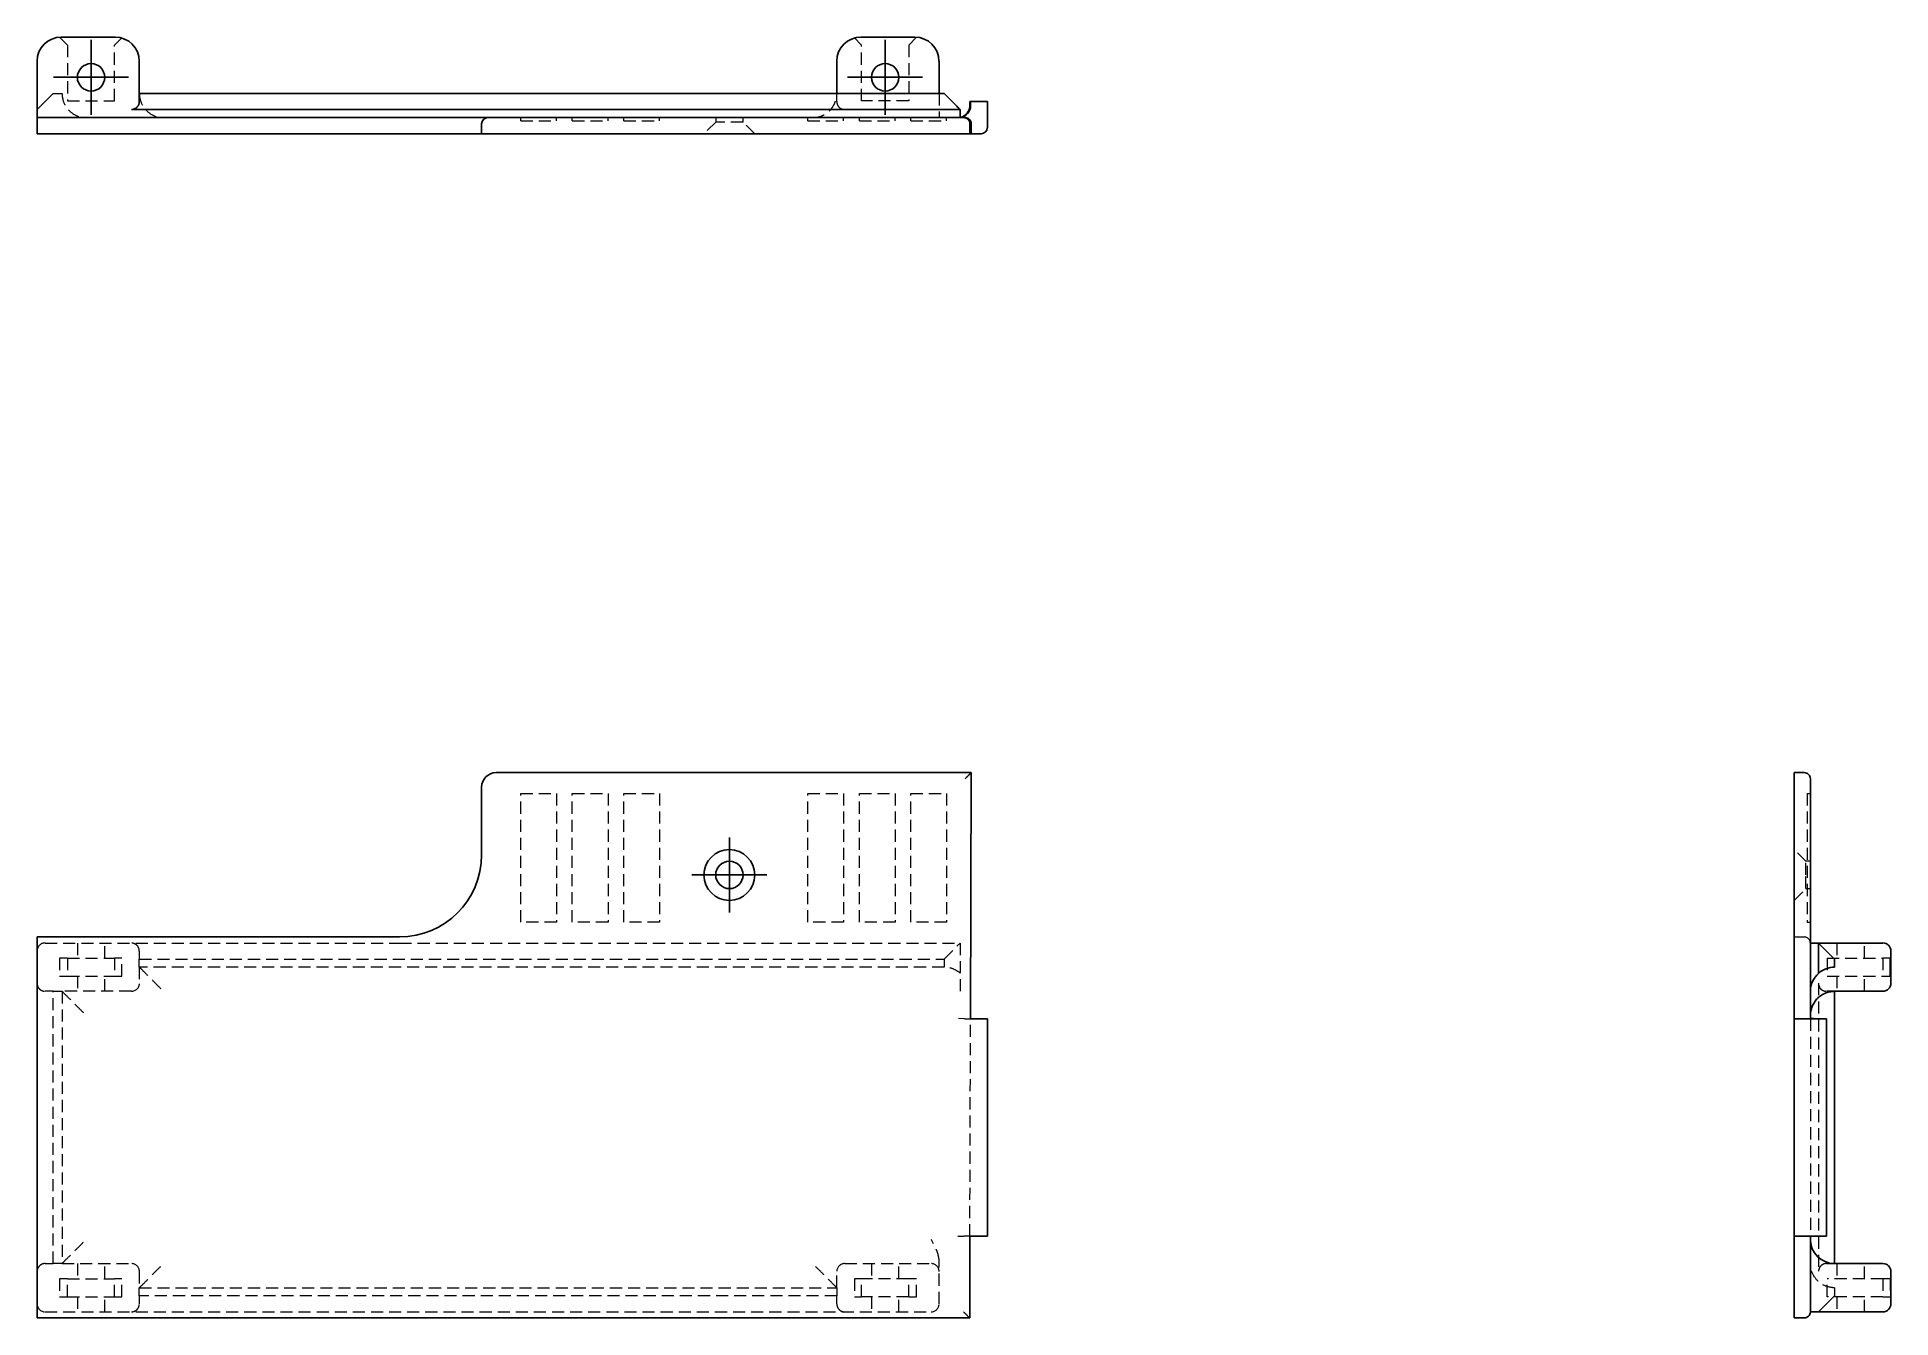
# Model space of a CAD drawing. Header units: millimetres. Extents: x 33 to 228, y 28 to 163.
import ezdxf

# ---------------------------------------------------------------- set-up
doc = ezdxf.new("R2010")
doc.units = ezdxf.units.MM
doc.linetypes.add('HIDDEN', pattern=[1.905, 1.27, -0.635])
doc.layers.add('10', color=7, linetype='Continuous')

# ---------------------------------------------------------------- blocks, each defined once
blk = doc.blocks.new('SW_CENTERMARKSYMBOL_0')
at = {"layer": '10', "color": 0}
for p, q in [((0, 2.5), (0, 3.94)), ((0, 0), (0, 2.5)), ((-2.5, 0), (-3.94, 0)), ((0, 0), (-2.5, 0)), ((0, 0), (0, -2.5)), ((0, 0), (2.5, 0)), ((2.5, 0), (3.94, 0)), ((0, -2.5), (0, -3.94))]:
    blk.add_line(p, q, dxfattribs=at)
blk = doc.blocks.new('SW_CENTERMARKSYMBOL_1')
at = {"layer": '10', "color": 0}
for p, q in [((0, 2.5), (0, 3.94)), ((0, 0), (0, 2.5)), ((-2.5, 0), (-3.94, 0)), ((0, 0), (-2.5, 0)), ((0, 0), (0, -2.5)), ((0, 0), (2.5, 0)), ((2.5, 0), (3.94, 0)), ((0, -2.5), (0, -3.94))]:
    blk.add_line(p, q, dxfattribs=at)
blk = doc.blocks.new('SW_CENTERMARKSYMBOL_2')
at = {"layer": '10', "color": 0}
for p, q in [((0, 2.5), (0, 3.94)), ((0, 0), (0, 2.5)), ((-2.5, 0), (-3.94, 0)), ((0, 0), (-2.5, 0)), ((0, 0), (0, -2.5)), ((0, 0), (2.5, 0)), ((2.5, 0), (3.94, 0)), ((0, -2.5), (0, -3.94))]:
    blk.add_line(p, q, dxfattribs=at)

msp = doc.modelspace()

# ---------------------------------------------------------------- linework, layer by layer
at = {"color": 7, "linetype": 'HIDDEN', "lineweight": 18}
for p, q in [((36.2, 162.24), (35.36, 163.08)), ((36.2, 162.24), (36.2, 156.37)), ((41.91, 162.99), (41.16, 162.24)), ((41.16, 156.37), (41.16, 162.24)), ((119.76, 162.24), (119.01, 162.99)), ((119.76, 156.37), (119.76, 162.24)), ((125.56, 163.08), (124.72, 162.24)), ((124.72, 162.24), (124.72, 156.37)), ((34.69, 157.15), (33.85, 156.31)), ((34.69, 157.15), (35.63, 157.15)), ((36.2, 156.37), (41.16, 156.37)), ((117.15, 156.31), (117.15, 157.15)), ((124.72, 156.37), (119.76, 156.37)), ((127.92, 157.15), (127.92, 154.61)), ((83.9, 154.27), (83.9, 154.61)), ((83.9, 154.27), (87.66, 154.27)), ((87.66, 154.27), (87.66, 154.61)), ((89.32, 154.27), (89.32, 154.61)), ((89.32, 154.27), (93.08, 154.27)), ((93.08, 154.27), (93.08, 154.61)), ((94.75, 154.27), (94.75, 154.61)), ((94.75, 154.27), (98.51, 154.27)), ((98.51, 154.27), (98.51, 154.61)), ((104.41, 154.14), (103.18, 152.92)), ((104.41, 154.61), (104.41, 154.14)), ((107.29, 154.14), (104.41, 154.14)), ((107.29, 154.14), (107.29, 154.61)), ((108.52, 152.92), (107.29, 154.14)), ((114.1, 154.27), (114.1, 154.61)), ((114.1, 154.27), (117.86, 154.27)), ((117.86, 154.27), (117.86, 154.61)), ((119.53, 154.27), (119.53, 154.61)), ((119.53, 154.27), (123.29, 154.27)), ((123.29, 154.27), (123.29, 154.61)), ((124.95, 154.27), (124.95, 154.61)), ((124.95, 154.27), (128.71, 154.27)), ((128.71, 154.27), (128.71, 154.61)), ((130.15, 154.63), (129.96, 154.61)), ((131.14, 152.92), (131.14, 153.97)), ((131.16, 152.92), (131.16, 153.97)), ((131.23, 153.97), (131.23, 152.92)), ((83.9, 69.94), (83.9, 83.5)), ((83.9, 83.5), (87.66, 83.5)), ((87.66, 83.5), (87.66, 69.94)), ((89.32, 69.94), (89.32, 83.5)), ((89.32, 83.5), (93.08, 83.5)), ((93.08, 83.5), (93.08, 69.94)), ((94.75, 83.5), (98.51, 83.5)), ((94.75, 69.94), (94.75, 83.5)), ((98.51, 83.5), (98.51, 69.94)), ((114.1, 83.5), (117.86, 83.5)), ((114.1, 69.94), (114.1, 83.5)), ((117.86, 83.5), (117.86, 69.94)), ((119.53, 83.5), (123.29, 83.5)), ((119.53, 69.94), (119.53, 83.5)), ((123.29, 83.5), (123.29, 69.94)), ((124.95, 83.5), (128.71, 83.5)), ((124.95, 69.94), (124.95, 83.5)), ((128.71, 83.5), (128.71, 69.94)), ((219.27, 83.5), (219.27, 69.94)), ((219.27, 83.5), (219.61, 83.5)), ((219.14, 76.36), (217.92, 77.59)), ((219.14, 74.92), (219.14, 76.36)), ((219.61, 76.36), (219.14, 76.36)), ((219.14, 73.48), (219.14, 74.92)), ((217.92, 72.25), (219.14, 73.48)), ((219.14, 73.48), (219.61, 73.48)), ((87.66, 69.94), (83.9, 69.94)), ((93.08, 69.94), (89.32, 69.94)), ((98.51, 69.94), (94.75, 69.94)), ((117.86, 69.94), (114.1, 69.94)), ((123.29, 69.94), (119.53, 69.94)), ((128.71, 69.94), (124.95, 69.94)), ((217.92, 68.4), (218.97, 68.4)), ((219.27, 69.94), (219.61, 69.94)), ((33.85, 67.76), (71.14, 67.76)), ((37.24, 67.76), (37.24, 66.17)), ((40.12, 66.17), (40.12, 67.76)), ((43.76, 66.92), (43.76, 66.07)), ((71.14, 67.76), (130.15, 67.76)), ((128.45, 66.07), (130.15, 67.76)), ((130.15, 67.76), (130.15, 62.68)), ((222.41, 67.76), (222.41, 66.17)), ((225.29, 66.17), (225.29, 67.76)), ((35.36, 66.17), (35.36, 64.27)), ((36.2, 66.17), (35.36, 66.17)), ((36.2, 66.17), (36.2, 64.27)), ((36.2, 66.17), (41.16, 66.17)), ((41.16, 66.17), (41.16, 64.27)), ((41.91, 66.17), (41.16, 66.17)), ((41.91, 64.27), (41.91, 66.17)), ((43.76, 65.22), (43.76, 66.07)), ((43.76, 66.07), (128.45, 66.07)), ((43.76, 65.22), (43.76, 63.53)), ((128.45, 65.22), (43.76, 65.22)), ((128.45, 66.07), (128.45, 65.22)), ((221.37, 66.17), (227.24, 66.17)), ((221.37, 66.17), (221.37, 64.27)), ((227.99, 66.17), (227.24, 66.17)), ((227.24, 66.17), (227.24, 64.27)), ((34.69, 62.68), (33.85, 62.68)), ((34.69, 62.68), (35.63, 62.68)), ((34.69, 34.03), (34.69, 62.68)), ((35.36, 64.27), (36.2, 64.27)), ((42.92, 62.68), (35.63, 62.68)), ((35.63, 62.68), (35.63, 34.03)), ((36.2, 64.27), (41.16, 64.27)), ((37.24, 64.27), (37.24, 62.68)), ((40.12, 62.68), (40.12, 64.27)), ((41.16, 64.27), (41.91, 64.27)), ((220.46, 63.53), (220.46, 33.19)), ((222.15, 62.68), (221.31, 62.68)), ((221.37, 64.27), (227.24, 64.27)), ((222.41, 64.27), (222.41, 62.68)), ((225.29, 62.68), (225.29, 64.27)), ((227.24, 64.27), (227.99, 64.27)), ((130.59, 59.8), (129.96, 59.81)), ((130.59, 59.8), (131.23, 59.8)), ((131.16, 36.92), (131.23, 59.8)), ((219.61, 59.8), (219.61, 36.92)), ((129.89, 36.92), (130.53, 36.92)), ((131.16, 36.92), (130.53, 36.92)), ((217.92, 36.92), (218.97, 36.92)), ((219.61, 36.92), (219.61, 36.92)), ((219.61, 36.92), (219.61, 36.92)), ((220.88, 36.92), (221.31, 36.92)), ((33.85, 34.03), (34.69, 34.03)), ((35.63, 34.03), (34.69, 34.03)), ((35.63, 34.03), (42.92, 34.03)), ((37.24, 34.03), (37.24, 32.44)), ((40.12, 32.44), (40.12, 34.03)), ((43.76, 33.19), (43.76, 31.49)), ((117.15, 31.49), (117.15, 33.19)), ((118, 34.03), (127.07, 34.03)), ((120.8, 34.03), (120.8, 32.44)), ((123.68, 32.44), (123.68, 34.03)), ((127.92, 29.8), (127.92, 34.33)), ((221.31, 34.03), (222.15, 34.03)), ((222.41, 34.03), (222.41, 32.44)), ((225.29, 32.44), (225.29, 34.03)), ((35.36, 32.44), (35.36, 30.54)), ((36.2, 32.44), (35.36, 32.44)), ((36.2, 30.54), (36.2, 32.44)), ((36.2, 32.44), (41.16, 32.44)), ((41.16, 30.54), (41.16, 32.44)), ((41.91, 32.44), (41.16, 32.44)), ((41.91, 30.54), (41.91, 32.44)), ((43.76, 31.49), (117.15, 31.49)), ((43.76, 30.64), (43.76, 31.49)), ((117.15, 31.49), (117.15, 30.64)), ((119.01, 32.44), (119.01, 30.54)), ((119.76, 32.44), (119.01, 32.44)), ((119.76, 30.54), (119.76, 32.44)), ((124.72, 32.44), (119.76, 32.44)), ((124.72, 30.54), (124.72, 32.44)), ((125.56, 32.44), (124.72, 32.44)), ((125.56, 30.54), (125.56, 32.44)), ((227.24, 32.44), (221.37, 32.44)), ((221.37, 30.54), (221.37, 32.44)), ((222.15, 31.49), (222.15, 30.64)), ((228.08, 32.44), (227.24, 32.44)), ((227.24, 32.44), (227.24, 30.54)), ((227.99, 32.44), (227.99, 30.54)), ((35.36, 30.54), (36.2, 30.54)), ((36.2, 30.54), (41.16, 30.54)), ((37.24, 30.54), (37.24, 28.95)), ((40.12, 28.95), (40.12, 30.54)), ((41.16, 30.54), (41.91, 30.54)), ((43.76, 30.64), (43.76, 29.8)), ((117.15, 30.64), (43.76, 30.64)), ((117.15, 29.8), (117.15, 30.64)), ((119.01, 30.54), (119.76, 30.54)), ((124.72, 30.54), (119.76, 30.54)), ((120.8, 30.54), (120.8, 28.95)), ((123.68, 28.95), (123.68, 30.54)), ((124.72, 30.54), (125.56, 30.54)), ((221.31, 29.8), (222.15, 30.64)), ((227.24, 30.54), (221.37, 30.54)), ((222.41, 30.54), (222.41, 28.95)), ((225.29, 28.95), (225.29, 30.54)), ((227.24, 30.54), (228.08, 30.54)), ((33.85, 28.95), (127.07, 28.95))]:
    msp.add_line(p, q, dxfattribs=at)
at = {"color": 7, "linetype": 'Continuous', "lineweight": 25}
for p, q in [((35.54, 163.08), (41.22, 163.08)), ((119.69, 163.08), (125.37, 163.08)), ((33, 154.61), (33, 160.54)), ((43.76, 160.54), (43.76, 156.31)), ((117.15, 157.15), (117.15, 160.54)), ((127.92, 160.54), (127.92, 157.15)), ((43.76, 157.15), (128.45, 157.15)), ((128.45, 157.15), (130.15, 155.46)), ((128.45, 157.15), (128.45, 157.15)), ((131.16, 155.88), (131.16, 156.31)), ((131.16, 156.31), (131.23, 156.31)), ((131.23, 156.31), (131.23, 155.88)), ((133, 156.31), (131.23, 156.31)), ((133, 156.31), (133, 153.55)), ((33, 154.61), (33.85, 154.61)), ((33, 153.97), (33, 154.61)), ((33.85, 154.61), (71.14, 154.61)), ((130.15, 155.46), (42.92, 155.46)), ((71.14, 154.61), (80.42, 154.61)), ((80.42, 154.61), (81.31, 154.61)), ((81.31, 154.61), (130.67, 154.61)), ((130.15, 155.46), (130.15, 154.61)), ((130.15, 155.46), (130.15, 155.46)), ((33, 152.92), (33, 153.97)), ((71.14, 152.92), (33, 152.92)), ((71.14, 152.92), (79.78, 152.92)), ((79.78, 152.92), (79.78, 153.97)), ((81.31, 152.92), (79.78, 152.92)), ((131.31, 152.92), (81.31, 152.92)), ((131.31, 152.92), (131.31, 153.97)), ((132.36, 152.92), (131.31, 152.92)), ((79.78, 84.16), (79.78, 77.04)), ((131.31, 85.69), (81.31, 85.69)), ((131.23, 59.8), (131.31, 85.69)), ((217.92, 85.69), (218.97, 85.69)), ((217.92, 59.8), (217.92, 85.69)), ((219.61, 85.05), (219.61, 59.8)), ((33, 28.31), (33, 68.4)), ((71.14, 68.4), (33, 68.4)), ((220.46, 67.76), (219.61, 67.76)), ((220.46, 64.57), (220.46, 67.76)), ((222.15, 66.07), (220.46, 67.76)), ((220.46, 67.76), (225.54, 67.76)), ((225.54, 67.76), (227.24, 67.76)), ((228.08, 66.92), (228.08, 66.17)), ((222.15, 66.07), (222.15, 65.22)), ((227.99, 66.17), (228.08, 66.17)), ((227.99, 64.27), (227.99, 66.17)), ((228.08, 66.17), (228.08, 64.27)), ((225.54, 62.68), (222.15, 62.68)), ((222.15, 62.68), (222.15, 34.03)), ((227.24, 62.68), (225.54, 62.68)), ((228.08, 64.27), (227.99, 64.27)), ((228.08, 64.27), (228.08, 63.53)), ((132.36, 59.8), (131.23, 59.8)), ((132.36, 59.8), (133, 59.8)), ((133, 59.8), (133, 36.92)), ((218.97, 59.8), (217.92, 59.8)), ((217.92, 59.8), (217.92, 59.8)), ((217.92, 36.92), (217.92, 59.8)), ((221.31, 59.8), (218.55, 59.8)), ((221.31, 59.8), (220.88, 59.8)), ((221.31, 36.92), (221.31, 59.8)), ((221.31, 59.8), (221.31, 59.8)), ((131.14, 28.31), (131.16, 36.92)), ((132.36, 36.92), (131.16, 36.92)), ((133, 36.92), (132.36, 36.92)), ((217.92, 28.31), (217.92, 36.92)), ((218.55, 36.92), (221.31, 36.92)), ((219.61, 36.92), (219.61, 28.95)), ((222.15, 34.03), (225.54, 34.03)), ((225.54, 34.03), (227.24, 34.03)), ((228.08, 33.19), (228.08, 32.44)), ((228.08, 32.44), (228.08, 32.44)), ((228.08, 30.54), (228.08, 32.44)), ((228.08, 30.54), (228.08, 30.54)), ((228.08, 30.54), (228.08, 29.8)), ((33, 28.31), (131.14, 28.31)), ((217.92, 28.31), (218.97, 28.31)), ((225.54, 28.95), (219.61, 28.95)), ((227.24, 28.95), (225.54, 28.95))]:
    msp.add_line(p, q, dxfattribs=at)
at = {"color": 7, "linetype": 'HIDDEN', "lineweight": 18, "flags": 128}
msp.add_lwpolyline([(129.89, 154.61), (130.14, 154.63), (130.16, 154.64)], dxfattribs=at)
at = {"color": 7, "linetype": 'Continuous', "lineweight": 25}
for centre, radius in [((38.68, 158.85), 1.44), ((122.24, 158.85), 1.44), ((105.85, 74.92), 2.67), ((105.85, 74.92), 1.44)]:
    msp.add_circle(centre, radius, dxfattribs=at)
for centre, radius, start, end in [((35.54, 160.54), 2.54, 90, 180), ((41.22, 160.54), 2.54, 0, 90), ((119.69, 160.54), 2.54, 90, 180), ((125.37, 160.54), 2.54, 0, 90), ((80.42, 153.97), 0.636, 90, 180), ((129.96, 155.88), 1.27, 278.9245, 0.0001), ((129.89, 155.88), 1.27, 282.0877, 0.0001), ((132.36, 153.55), 0.636, 270.0004, 359.9996), ((81.31, 84.16), 1.53, 90, 180), ((71.14, 77.04), 8.64, 270, 0), ((227.24, 66.92), 0.847, 0, 90), ((227.24, 63.53), 0.847, 270, 0), ((218.39, 113.59), 53.79, 269.4922, 270.1693), ((219.13, 113.59), 53.79, 269.8307, 270.5078), ((220.56, 167.38), 107.58, 269.4922, 270.1693), ((218.39, 90.7), 53.79, 269.4922, 270.1693), ((222.15, 36.58), 2.54, 180, 270), ((227.24, 33.19), 0.847, 0, 90), ((227.24, 29.8), 0.847, 270, 0)]:
    msp.add_arc(centre, radius, start, end, dxfattribs=at)
at = {"color": 7, "linetype": 'HIDDEN', "lineweight": 18}
for centre, radius, start, end in [((130.53, 153.97), 0.636, 359.9999, 89.9999), ((130.59, 153.97), 0.636, 359.9999, 89.9999), ((218.97, 67.76), 0.636, 0, 90), ((33.85, 66.92), 0.847, 90, 180), ((42.92, 63.53), 0.847, 270, 0), ((219.13, 90.71), 53.79, 269.8307, 270.5078), ((220.56, 144.5), 107.58, 269.4922, 270.1693), ((42.92, 33.19), 0.847, 0, 90), ((118, 33.19), 0.847, 90, 180), ((127.07, 33.19), 0.847, 0, 90), ((33.85, 29.8), 0.847, 180, 270), ((127.07, 29.8), 0.847, 270, 0)]:
    msp.add_arc(centre, radius, start, end, dxfattribs=at)
for points, knots in [([(33, 155.46), (33, 155.46), (33.02, 155.48), (33.1, 155.56), (33.17, 155.62), (33.33, 155.79), (33.43, 155.89), (33.64, 156.1), (33.75, 156.21), (33.85, 156.31)], [0, 0, 0, 0, 0.25, 0.25, 0.5, 0.5, 0.75, 0.75, 1, 1, 1, 1]), ([(35.63, 157.15), (35.63, 156.85), (35.68, 156.53), (35.93, 155.9), (36.12, 155.6), (36.62, 155.11), (36.92, 154.91), (37.55, 154.66), (37.87, 154.61), (38.17, 154.61)], [0, 0, 0, 0, 0.25, 0.25, 0.5, 0.5, 0.75, 0.75, 1, 1, 1, 1]), ([(43.76, 157.15), (43.76, 156.85), (43.82, 156.53), (44.07, 155.9), (44.26, 155.6), (44.76, 155.11), (45.06, 154.91), (45.68, 154.66), (46.01, 154.61), (46.31, 154.61)], [0, 0, 0, 0, 0.25, 0.25, 0.5, 0.5, 0.75, 0.75, 1, 1, 1, 1]), ([(114.61, 154.61), (114.66, 154.61), (114.75, 154.61), (114.87, 154.62), (114.98, 154.64), (115.13, 154.66), (115.32, 154.71), (115.63, 154.81), (115.93, 154.97), (116.21, 155.17), (116.47, 155.4), (116.74, 155.73), (116.94, 156.12), (117.05, 156.44), (117.11, 156.67), (117.15, 156.91), (117.15, 157.07), (117.15, 157.15)], [0, 0, 0, 0, 0.044784, 0.083541, 0.11627, 0.142972, 0.221859, 0.291153, 0.438237, 0.511022, 0.577842, 0.705827, 0.8158, 0.864496, 0.911034, 0.955989, 1, 1, 1, 1]), ([(117.15, 156.31), (117.15, 156.21), (117.17, 156.1), (117.25, 155.89), (117.32, 155.79), (117.48, 155.62), (117.58, 155.56), (117.79, 155.48), (117.9, 155.46), (118, 155.46)], [0, 0, 0, 0, 0.25, 0.25, 0.5, 0.5, 0.75, 0.75, 1, 1, 1, 1]), ([(130.5, 154.61), (130.58, 154.61), (130.66, 154.6), (130.81, 154.53), (130.89, 154.49), (131.01, 154.36), (131.06, 154.29), (131.12, 154.13), (131.14, 154.05), (131.14, 153.97)], [0, 0, 0, 0, 0.25, 0.25, 0.5, 0.5, 0.75, 0.75, 1, 1, 1, 1]), ([(131.31, 85.69), (131.31, 85.69), (131.29, 85.67), (131.23, 85.61), (131.18, 85.56), (131.06, 85.44), (130.98, 85.36), (130.82, 85.21), (130.74, 85.13), (130.67, 85.05)], [0, 0, 0, 0, 0.25, 0.25, 0.5, 0.5, 0.75, 0.75, 1, 1, 1, 1]), ([(43.76, 66.92), (43.76, 67.02), (43.74, 67.12), (43.66, 67.33), (43.6, 67.43), (43.43, 67.6), (43.33, 67.66), (43.12, 67.74), (43.02, 67.76), (42.92, 67.76)], [0, 0, 0, 0, 0.25, 0.25, 0.5, 0.5, 0.75, 0.75, 1, 1, 1, 1]), ([(43.76, 65.22), (43.76, 65.22), (43.82, 65.17), (44.07, 64.92), (44.26, 64.72), (44.76, 64.23), (45.06, 63.93), (45.68, 63.3), (46.01, 62.98), (46.31, 62.68)], [0, 0, 0, 0, 0.25, 0.25, 0.5, 0.5, 0.75, 0.75, 1, 1, 1, 1]), ([(130.15, 64.57), (129.92, 64.77), (129.65, 64.94), (129.07, 65.16), (128.76, 65.22), (128.45, 65.22)], [0, 0, 0, 0, 0.5, 0.5, 1, 1, 1, 1]), ([(33, 63.53), (33, 63.43), (33.02, 63.32), (33.1, 63.11), (33.17, 63.01), (33.33, 62.84), (33.43, 62.78), (33.64, 62.7), (33.75, 62.68), (33.85, 62.68)], [0, 0, 0, 0, 0.25, 0.25, 0.5, 0.5, 0.75, 0.75, 1, 1, 1, 1]), ([(35.63, 62.68), (35.63, 62.68), (35.68, 62.62), (35.93, 62.38), (36.12, 62.18), (36.62, 61.69), (36.92, 61.38), (37.55, 60.76), (37.87, 60.44), (38.17, 60.14)], [0, 0, 0, 0, 0.25, 0.25, 0.5, 0.5, 0.75, 0.75, 1, 1, 1, 1]), ([(220.46, 63.53), (220.46, 63.43), (220.48, 63.32), (220.56, 63.11), (220.62, 63.01), (220.79, 62.84), (220.89, 62.78), (221.1, 62.7), (221.21, 62.68), (221.31, 62.68)], [0, 0, 0, 0, 0.25, 0.25, 0.5, 0.5, 0.75, 0.75, 1, 1, 1, 1]), ([(35.63, 34.03), (35.63, 34.03), (35.68, 34.09), (35.93, 34.34), (36.12, 34.53), (36.62, 35.03), (36.92, 35.33), (37.55, 35.95), (37.87, 36.28), (38.17, 36.58)], [0, 0, 0, 0, 0.25, 0.25, 0.5, 0.5, 0.75, 0.75, 1, 1, 1, 1]), ([(127.92, 34.33), (127.92, 34.54), (127.88, 34.74), (127.78, 35.13), (127.71, 35.32), (127.47, 35.88), (127.27, 36.23), (127.07, 36.58)], [0, 0, 0, 0, 0.25, 0.25, 0.5, 0.5, 1, 1, 1, 1]), ([(33.85, 34.03), (33.75, 34.03), (33.64, 34.02), (33.43, 33.93), (33.33, 33.87), (33.17, 33.7), (33.1, 33.6), (33.02, 33.39), (33, 33.29), (33, 33.19)], [0, 0, 0, 0, 0.25, 0.25, 0.5, 0.5, 0.75, 0.75, 1, 1, 1, 1]), ([(43.76, 31.49), (43.76, 31.49), (43.82, 31.55), (44.07, 31.79), (44.26, 31.99), (44.76, 32.48), (45.06, 32.79), (45.68, 33.41), (46.01, 33.73), (46.31, 34.03)], [0, 0, 0, 0, 0.25, 0.25, 0.5, 0.5, 0.75, 0.75, 1, 1, 1, 1]), ([(117.15, 31.49), (117.15, 31.49), (117.1, 31.55), (116.85, 31.79), (116.66, 31.99), (116.16, 32.48), (115.86, 32.79), (115.23, 33.41), (114.91, 33.73), (114.61, 34.03)], [0, 0, 0, 0, 0.25, 0.25, 0.5, 0.5, 0.75, 0.75, 1, 1, 1, 1]), ([(222.15, 31.49), (221.85, 31.49), (221.53, 31.55), (220.9, 31.79), (220.6, 31.99), (220.11, 32.48), (219.91, 32.79), (219.66, 33.41), (219.61, 33.73), (219.61, 34.03)], [0, 0, 0, 0, 0.25, 0.25, 0.5, 0.5, 0.75, 0.75, 1, 1, 1, 1]), ([(221.31, 34.03), (221.21, 34.03), (221.1, 34.02), (220.89, 33.93), (220.79, 33.87), (220.62, 33.7), (220.56, 33.6), (220.48, 33.39), (220.46, 33.29), (220.46, 33.19)], [0, 0, 0, 0, 0.25, 0.25, 0.5, 0.5, 0.75, 0.75, 1, 1, 1, 1]), ([(42.92, 28.95), (43.02, 28.95), (43.12, 28.97), (43.33, 29.05), (43.43, 29.11), (43.6, 29.28), (43.66, 29.38), (43.74, 29.59), (43.76, 29.7), (43.76, 29.8)], [0, 0, 0, 0, 0.25, 0.25, 0.5, 0.5, 0.75, 0.75, 1, 1, 1, 1]), ([(117.15, 29.8), (117.15, 29.7), (117.17, 29.59), (117.25, 29.38), (117.32, 29.28), (117.48, 29.11), (117.58, 29.05), (117.79, 28.97), (117.9, 28.95), (118, 28.95)], [0, 0, 0, 0, 0.25, 0.25, 0.5, 0.5, 0.75, 0.75, 1, 1, 1, 1]), ([(221.31, 29.8), (221.21, 29.7), (221.1, 29.59), (220.89, 29.38), (220.79, 29.28), (220.62, 29.11), (220.56, 29.05), (220.48, 28.97), (220.46, 28.95), (220.46, 28.95)], [0, 0, 0, 0, 0.25, 0.25, 0.5, 0.5, 0.75, 0.75, 1, 1, 1, 1]), ([(130.5, 28.95), (130.58, 28.87), (130.66, 28.79), (130.81, 28.64), (130.89, 28.56), (131.01, 28.44), (131.06, 28.39), (131.12, 28.33), (131.14, 28.31), (131.14, 28.31)], [0, 0, 0, 0, 0.25, 0.25, 0.5, 0.5, 0.75, 0.75, 1, 1, 1, 1])]:
    msp.add_open_spline(points, degree=3, knots=knots, dxfattribs=at)
at = {"color": 7, "linetype": 'Continuous', "lineweight": 25}
for points, knots in [([(43.76, 156.31), (43.76, 156.21), (43.74, 156.1), (43.66, 155.89), (43.6, 155.79), (43.43, 155.62), (43.33, 155.56), (43.12, 155.48), (43.02, 155.46), (42.92, 155.46)], [0, 0, 0, 0, 0.25, 0.25, 0.5, 0.5, 0.75, 0.75, 1, 1, 1, 1]), ([(130.15, 155.46), (129.92, 155.68), (129.65, 155.95), (129.07, 156.54), (128.76, 156.85), (128.45, 157.15)], [0, 0, 0, 0, 0.5, 0.5, 1, 1, 1, 1]), ([(130.15, 154.61), (130.15, 154.61), (130.15, 154.68), (130.15, 154.98), (130.15, 155.2), (130.15, 155.46)], [0, 0, 0, 0, 0.5, 0.5, 1, 1, 1, 1]), ([(131.31, 153.97), (131.31, 154.05), (131.29, 154.13), (131.23, 154.29), (131.18, 154.36), (131.06, 154.49), (130.98, 154.53), (130.82, 154.6), (130.74, 154.61), (130.67, 154.61)], [0, 0, 0, 0, 0.25, 0.25, 0.5, 0.5, 0.75, 0.75, 1, 1, 1, 1]), ([(218.97, 85.69), (219.05, 85.69), (219.13, 85.67), (219.29, 85.61), (219.36, 85.56), (219.49, 85.44), (219.53, 85.36), (219.6, 85.21), (219.61, 85.13), (219.61, 85.05)], [0, 0, 0, 0, 0.25, 0.25, 0.5, 0.5, 0.75, 0.75, 1, 1, 1, 1]), ([(219.61, 62.68), (219.61, 63.02), (219.68, 63.39), (219.98, 64.05), (220.2, 64.34), (220.46, 64.57)], [0, 0, 0, 0, 0.5, 0.5, 1, 1, 1, 1]), ([(220.46, 64.57), (220.68, 64.77), (220.95, 64.94), (221.54, 65.16), (221.85, 65.22), (222.15, 65.22)], [0, 0, 0, 0, 0.5, 0.5, 1, 1, 1, 1]), ([(222.15, 62.68), (222.11, 62.68), (222.03, 62.68), (221.91, 62.67), (221.8, 62.65), (221.68, 62.63), (221.56, 62.61), (221.44, 62.58), (221.33, 62.54), (221.08, 62.45), (220.73, 62.26), (220.4, 61.99), (220.17, 61.74), (219.97, 61.45), (219.81, 61.15), (219.71, 60.84), (219.65, 60.62), (219.62, 60.38), (219.61, 60.23), (219.61, 60.14)], [0, 0, 0, 0, 0.021943, 0.044038, 0.06637, 0.08902, 0.112066, 0.135583, 0.15964, 0.184303, 0.294259, 0.422235, 0.489042, 0.561825, 0.708893, 0.778173, 0.857058, 0.916475, 1, 1, 1, 1]), ([(219.61, 28.95), (219.61, 28.87), (219.6, 28.79), (219.53, 28.64), (219.49, 28.56), (219.36, 28.44), (219.29, 28.39), (219.13, 28.33), (219.05, 28.31), (218.97, 28.31)], [0, 0, 0, 0, 0.25, 0.25, 0.5, 0.5, 0.75, 0.75, 1, 1, 1, 1])]:
    msp.add_open_spline(points, degree=3, knots=knots, dxfattribs=at)

# ---------------------------------------------------------------- block references
at = {"layer": '10'}
for name, p in [('SW_CENTERMARKSYMBOL_2', (38.68, 158.85)), ('SW_CENTERMARKSYMBOL_1', (122.24, 158.85)), ('SW_CENTERMARKSYMBOL_0', (105.85, 74.92))]:
    msp.add_blockref(name, p, dxfattribs=at)

doc.saveas('drawing.dxf')
